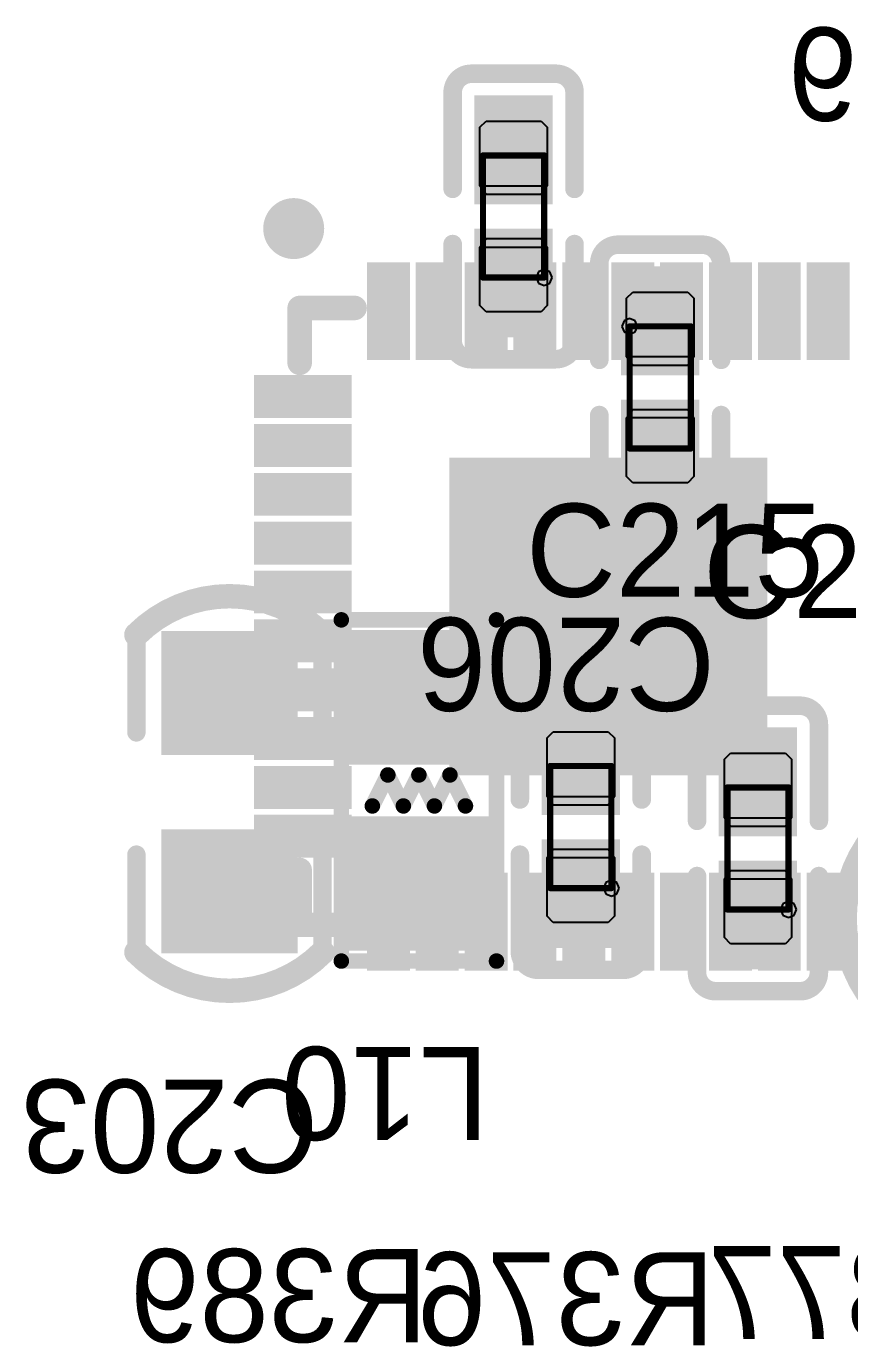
# Model space of a CAD drawing. Header units: millimetres. Extents: x 892 to 1144, y 1011 to 1123.
# Drawn here: x 1009.91 to 1016.65, y 1033.27 to 1044.03 of the extents above; entities that cross this region are included whole.
import ezdxf

# ---------------------------------------------------------------- set-up
doc = ezdxf.new("R2010")
doc.units = ezdxf.units.MM
for name, color, linetype in [('BottomLayer', 5, 'Continuous'), ('BottomOverlay', 54, 'Continuous'), ('BottomPaste', 16, 'Continuous'), ('BottomSolder', 6, 'Continuous'), ('Mechanical15', 56, 'Continuous'), ('TopLayer', 1, 'Continuous'), ('TopOverlay', 2, 'Continuous'), ('TopPaste', 8, 'Continuous'), ('TopSolder', 216, 'Continuous')]:
    doc.layers.add(name, color=color, linetype=linetype)

msp = doc.modelspace()

# ---------------------------------------------------------------- linework, layer by layer
at = {"layer": 'BottomLayer'}
for points in [[(1012.99999838, 1042.05000124), (1012.75000142, 1042.05000124), (1012.99999838, 1041.35000264), (1012.75000142, 1041.35000264)], [(1013.39999758, 1042.05000124), (1013.15000062, 1042.05000124), (1013.39999758, 1041.35000264), (1013.15000062, 1041.35000264)], [(1013.79999932, 1042.05000124), (1013.55000236, 1042.05000124), (1013.79999932, 1041.35000264), (1013.55000236, 1041.35000264)], [(1014.19999852, 1042.05000124), (1013.95000156, 1042.05000124), (1014.19999852, 1041.35000264), (1013.95000156, 1041.35000264)], [(1014.59999772, 1042.05000124), (1014.35000076, 1042.05000124), (1014.59999772, 1041.35000264), (1014.35000076, 1041.35000264)], [(1014.99999946, 1042.05000124), (1014.7500025, 1042.05000124), (1014.99999946, 1041.35000264), (1014.7500025, 1041.35000264)], [(1015.39999866, 1042.05000124), (1015.1500017, 1042.05000124), (1015.39999866, 1041.35000264), (1015.1500017, 1041.35000264)], [(1015.79999786, 1042.05000124), (1015.5500009, 1042.05000124), (1015.79999786, 1041.35000264), (1015.5500009, 1041.35000264)], [(1016.19999706, 1042.05000124), (1015.9500001, 1042.05000124), (1016.19999706, 1041.35000264), (1015.9500001, 1041.35000264)], [(1016.5999988, 1042.05000124), (1016.35000184, 1042.05000124), (1016.5999988, 1041.35000264), (1016.35000184, 1041.35000264)], [(1012.5250006, 1040.87500232), (1012.5250006, 1041.12499928), (1011.825002, 1040.87500232), (1011.825002, 1041.12499928)], [(1012.5250006, 1040.47500058), (1012.5250006, 1040.72499754), (1011.825002, 1040.47500058), (1011.825002, 1040.72499754)], [(1013.4249988, 1040.4500019), (1013.4249988, 1037.95000182), (1015.92499888, 1040.4500019), (1015.92499888, 1037.95000182)], [(1012.5250006, 1040.07500138), (1012.5250006, 1040.32499834), (1011.825002, 1040.07500138), (1011.825002, 1040.32499834)], [(1012.5250006, 1039.67500218), (1012.5250006, 1039.92499914), (1011.825002, 1039.67500218), (1011.825002, 1039.92499914)], [(1012.5250006, 1039.27500298), (1012.5250006, 1039.52499994), (1011.825002, 1039.27500298), (1011.825002, 1039.52499994)], [(1012.5250006, 1038.87500124), (1012.5250006, 1039.1249982), (1011.825002, 1038.87500124), (1011.825002, 1039.1249982)], [(1012.5250006, 1038.47500204), (1012.5250006, 1038.724999), (1011.825002, 1038.47500204), (1011.825002, 1038.724999)], [(1012.5250006, 1038.07500284), (1012.5250006, 1038.3249998), (1011.825002, 1038.07500284), (1011.825002, 1038.3249998)], [(1012.5250006, 1037.6750011), (1012.5250006, 1037.92499806), (1011.825002, 1037.6750011), (1011.825002, 1037.92499806)], [(1012.5250006, 1037.2750019), (1012.5250006, 1037.52499886), (1011.825002, 1037.2750019), (1011.825002, 1037.52499886)], [(1012.99999838, 1037.04999854), (1012.75000142, 1037.04999854), (1012.99999838, 1036.34999994), (1012.75000142, 1036.34999994)], [(1013.40000012, 1037.04999854), (1013.15000316, 1037.04999854), (1013.40000012, 1036.34999994), (1013.15000316, 1036.34999994)], [(1013.79999932, 1037.04999854), (1013.55000236, 1037.04999854), (1013.79999932, 1036.34999994), (1013.55000236, 1036.34999994)], [(1014.19999852, 1037.04999854), (1013.95000156, 1037.04999854), (1014.19999852, 1036.34999994), (1013.95000156, 1036.34999994)], [(1014.59999772, 1037.04999854), (1014.35000076, 1037.04999854), (1014.59999772, 1036.34999994), (1014.35000076, 1036.34999994)], [(1014.99999946, 1037.04999854), (1014.7500025, 1037.04999854), (1014.99999946, 1036.34999994), (1014.7500025, 1036.34999994)], [(1015.39999866, 1037.04999854), (1015.1500017, 1037.04999854), (1015.39999866, 1036.34999994), (1015.1500017, 1036.34999994)], [(1015.79999786, 1037.04999854), (1015.5500009, 1037.04999854), (1015.79999786, 1036.34999994), (1015.5500009, 1036.34999994)], [(1016.1999996, 1037.04999854), (1015.95000264, 1037.04999854), (1016.1999996, 1036.34999994), (1015.95000264, 1036.34999994)], [(1016.5999988, 1037.04999854), (1016.35000184, 1037.04999854), (1016.5999988, 1036.34999994), (1016.35000184, 1036.34999994)]]:
    msp.add_solid(points, dxfattribs=at)
at = {"layer": 'BottomOverlay', "const_width": 0.24892}
msp.add_lwpolyline([(1012.09905784, 1042.2509254, -196.8910201014641), (1012.10159784, 1042.2509254)], format="xyb", dxfattribs=at)
at = {"layer": 'BottomOverlay'}
for points, const_width in [([(1012.03682784, 1042.2509254, 1), (1012.16128784, 1042.2509254, 1)], 0.12446), ([(1012.03936784, 1042.2509254, 1), (1012.16382784, 1042.2509254, 1)], 0.12446), ([(1012.09903752, 1041.72580072, 1), (1012.19936752, 1041.72580072, 1)], 0.10033), ([(1012.09903752, 1041.72580072, 1), (1012.19936752, 1041.72580072, 1)], 0.10033), ([(1012.54861752, 1041.72580072, 1), (1012.64894752, 1041.72580072, 1)], 0.10033), ([(1012.09903752, 1041.27622072, 1), (1012.19936752, 1041.27622072, 1)], 0.10033), ([(1012.09903752, 1037.12378046, 1), (1012.19936752, 1037.12378046, 1)], 0.10033), ([(1012.09903752, 1036.67420046, 1), (1012.19936752, 1036.67420046, 1)], 0.10033), ([(1012.09903752, 1036.67420046, 1), (1012.19936752, 1036.67420046, 1)], 0.10033), ([(1012.54861752, 1036.67420046, 1), (1012.64894752, 1036.67420046, 1)], 0.10033)]:
    msp.add_lwpolyline(points, format="xyb", close=True, dxfattribs=dict(at, const_width=const_width))
at = {"layer": 'BottomOverlay', "const_width": 0.20066}
for points in [[(1012.14920252, 1041.72580072), (1012.59878252, 1041.72580072)], [(1012.14920252, 1041.27622072), (1012.14920252, 1041.72580072)], [(1012.14920252, 1036.67420046), (1012.14920252, 1037.12378046)], [(1012.14920252, 1036.67420046), (1012.59878252, 1036.67420046)]]:
    msp.add_lwpolyline(points, dxfattribs=at)
at = {"layer": 'BottomPaste'}
for points in [[(1012.99999838, 1042.05000124), (1012.75000142, 1042.05000124), (1012.99999838, 1041.35000264), (1012.75000142, 1041.35000264)], [(1013.39999758, 1042.05000124), (1013.15000062, 1042.05000124), (1013.39999758, 1041.35000264), (1013.15000062, 1041.35000264)], [(1013.79999932, 1042.05000124), (1013.55000236, 1042.05000124), (1013.79999932, 1041.35000264), (1013.55000236, 1041.35000264)], [(1014.19999852, 1042.05000124), (1013.95000156, 1042.05000124), (1014.19999852, 1041.35000264), (1013.95000156, 1041.35000264)], [(1014.59999772, 1042.05000124), (1014.35000076, 1042.05000124), (1014.59999772, 1041.35000264), (1014.35000076, 1041.35000264)], [(1014.99999946, 1042.05000124), (1014.7500025, 1042.05000124), (1014.99999946, 1041.35000264), (1014.7500025, 1041.35000264)], [(1015.39999866, 1042.05000124), (1015.1500017, 1042.05000124), (1015.39999866, 1041.35000264), (1015.1500017, 1041.35000264)], [(1015.79999786, 1042.05000124), (1015.5500009, 1042.05000124), (1015.79999786, 1041.35000264), (1015.5500009, 1041.35000264)], [(1016.19999706, 1042.05000124), (1015.9500001, 1042.05000124), (1016.19999706, 1041.35000264), (1015.9500001, 1041.35000264)], [(1016.5999988, 1042.05000124), (1016.35000184, 1042.05000124), (1016.5999988, 1041.35000264), (1016.35000184, 1041.35000264)], [(1012.5250006, 1040.87500232), (1012.5250006, 1041.12499928), (1011.825002, 1040.87500232), (1011.825002, 1041.12499928)], [(1012.5250006, 1040.47500058), (1012.5250006, 1040.72499754), (1011.825002, 1040.47500058), (1011.825002, 1040.72499754)], [(1013.4249988, 1040.4500019), (1013.4249988, 1037.95000182), (1015.92499888, 1040.4500019), (1015.92499888, 1037.95000182)], [(1012.5250006, 1040.07500138), (1012.5250006, 1040.32499834), (1011.825002, 1040.07500138), (1011.825002, 1040.32499834)], [(1012.5250006, 1039.67500218), (1012.5250006, 1039.92499914), (1011.825002, 1039.67500218), (1011.825002, 1039.92499914)], [(1012.5250006, 1039.27500298), (1012.5250006, 1039.52499994), (1011.825002, 1039.27500298), (1011.825002, 1039.52499994)], [(1012.5250006, 1038.87500124), (1012.5250006, 1039.1249982), (1011.825002, 1038.87500124), (1011.825002, 1039.1249982)], [(1012.5250006, 1038.47500204), (1012.5250006, 1038.724999), (1011.825002, 1038.47500204), (1011.825002, 1038.724999)], [(1012.5250006, 1038.07500284), (1012.5250006, 1038.3249998), (1011.825002, 1038.07500284), (1011.825002, 1038.3249998)], [(1012.5250006, 1037.6750011), (1012.5250006, 1037.92499806), (1011.825002, 1037.6750011), (1011.825002, 1037.92499806)], [(1012.5250006, 1037.2750019), (1012.5250006, 1037.52499886), (1011.825002, 1037.2750019), (1011.825002, 1037.52499886)], [(1012.99999838, 1037.04999854), (1012.75000142, 1037.04999854), (1012.99999838, 1036.34999994), (1012.75000142, 1036.34999994)], [(1013.40000012, 1037.04999854), (1013.15000316, 1037.04999854), (1013.40000012, 1036.34999994), (1013.15000316, 1036.34999994)], [(1013.79999932, 1037.04999854), (1013.55000236, 1037.04999854), (1013.79999932, 1036.34999994), (1013.55000236, 1036.34999994)], [(1014.19999852, 1037.04999854), (1013.95000156, 1037.04999854), (1014.19999852, 1036.34999994), (1013.95000156, 1036.34999994)], [(1014.59999772, 1037.04999854), (1014.35000076, 1037.04999854), (1014.59999772, 1036.34999994), (1014.35000076, 1036.34999994)], [(1014.99999946, 1037.04999854), (1014.7500025, 1037.04999854), (1014.99999946, 1036.34999994), (1014.7500025, 1036.34999994)], [(1015.39999866, 1037.04999854), (1015.1500017, 1037.04999854), (1015.39999866, 1036.34999994), (1015.1500017, 1036.34999994)], [(1015.79999786, 1037.04999854), (1015.5500009, 1037.04999854), (1015.79999786, 1036.34999994), (1015.5500009, 1036.34999994)], [(1016.1999996, 1037.04999854), (1015.95000264, 1037.04999854), (1016.1999996, 1036.34999994), (1015.95000264, 1036.34999994)], [(1016.5999988, 1037.04999854), (1016.35000184, 1037.04999854), (1016.5999988, 1036.34999994), (1016.35000184, 1036.34999994)]]:
    msp.add_solid(points, dxfattribs=at)
at = {"layer": 'BottomSolder'}
for points in [[(1013.05079838, 1042.10080124), (1012.69920142, 1042.10080124), (1013.05079838, 1041.29920264), (1012.69920142, 1041.29920264)], [(1013.45079758, 1042.10080124), (1013.09920062, 1042.10080124), (1013.45079758, 1041.29920264), (1013.09920062, 1041.29920264)], [(1013.85079932, 1042.10080124), (1013.49920236, 1042.10080124), (1013.85079932, 1041.29920264), (1013.49920236, 1041.29920264)], [(1014.25079852, 1042.10080124), (1013.89920156, 1042.10080124), (1014.25079852, 1041.29920264), (1013.89920156, 1041.29920264)], [(1014.65079772, 1042.10080124), (1014.29920076, 1042.10080124), (1014.65079772, 1041.29920264), (1014.29920076, 1041.29920264)], [(1015.05079946, 1042.10080124), (1014.6992025, 1042.10080124), (1015.05079946, 1041.29920264), (1014.6992025, 1041.29920264)], [(1015.45079866, 1042.10080124), (1015.0992017, 1042.10080124), (1015.45079866, 1041.29920264), (1015.0992017, 1041.29920264)], [(1015.85079786, 1042.10080124), (1015.4992009, 1042.10080124), (1015.85079786, 1041.29920264), (1015.4992009, 1041.29920264)], [(1016.25079706, 1042.10080124), (1015.8992001, 1042.10080124), (1016.25079706, 1041.29920264), (1015.8992001, 1041.29920264)], [(1016.6507988, 1042.10080124), (1016.29920184, 1042.10080124), (1016.6507988, 1041.29920264), (1016.29920184, 1041.29920264)], [(1012.5758006, 1040.82420232), (1012.5758006, 1041.17579928), (1011.774202, 1040.82420232), (1011.774202, 1041.17579928)], [(1012.5758006, 1040.42420058), (1012.5758006, 1040.77579754), (1011.774202, 1040.42420058), (1011.774202, 1040.77579754)], [(1013.3741988, 1040.5008019), (1013.3741988, 1037.89920182), (1015.97579888, 1040.5008019), (1015.97579888, 1037.89920182)], [(1012.5758006, 1040.02420138), (1012.5758006, 1040.37579834), (1011.774202, 1040.02420138), (1011.774202, 1040.37579834)], [(1012.5758006, 1039.62420218), (1012.5758006, 1039.97579914), (1011.774202, 1039.62420218), (1011.774202, 1039.97579914)], [(1012.5758006, 1039.22420298), (1012.5758006, 1039.57579994), (1011.774202, 1039.22420298), (1011.774202, 1039.57579994)], [(1012.5758006, 1038.82420124), (1012.5758006, 1039.1757982), (1011.774202, 1038.82420124), (1011.774202, 1039.1757982)], [(1012.5758006, 1038.42420204), (1012.5758006, 1038.775799), (1011.774202, 1038.42420204), (1011.774202, 1038.775799)], [(1012.5758006, 1038.02420284), (1012.5758006, 1038.3757998), (1011.774202, 1038.02420284), (1011.774202, 1038.3757998)], [(1012.5758006, 1037.6242011), (1012.5758006, 1037.97579806), (1011.774202, 1037.6242011), (1011.774202, 1037.97579806)], [(1012.5758006, 1037.2242019), (1012.5758006, 1037.57579886), (1011.774202, 1037.2242019), (1011.774202, 1037.57579886)], [(1013.05079838, 1037.10079854), (1012.69920142, 1037.10079854), (1013.05079838, 1036.29919994), (1012.69920142, 1036.29919994)], [(1013.45080012, 1037.10079854), (1013.09920316, 1037.10079854), (1013.45080012, 1036.29919994), (1013.09920316, 1036.29919994)], [(1013.85079932, 1037.10079854), (1013.49920236, 1037.10079854), (1013.85079932, 1036.29919994), (1013.49920236, 1036.29919994)], [(1014.25079852, 1037.10079854), (1013.89920156, 1037.10079854), (1014.25079852, 1036.29919994), (1013.89920156, 1036.29919994)], [(1014.65079772, 1037.10079854), (1014.29920076, 1037.10079854), (1014.65079772, 1036.29919994), (1014.29920076, 1036.29919994)], [(1015.05079946, 1037.10079854), (1014.6992025, 1037.10079854), (1015.05079946, 1036.29919994), (1014.6992025, 1036.29919994)], [(1015.45079866, 1037.10079854), (1015.0992017, 1037.10079854), (1015.45079866, 1036.29919994), (1015.0992017, 1036.29919994)], [(1015.85079786, 1037.10079854), (1015.4992009, 1037.10079854), (1015.85079786, 1036.29919994), (1015.4992009, 1036.29919994)], [(1016.2507996, 1037.10079854), (1015.89920264, 1037.10079854), (1016.2507996, 1036.29919994), (1015.89920264, 1036.29919994)], [(1016.6507988, 1037.10079854), (1016.29920184, 1037.10079854), (1016.6507988, 1036.29919994), (1016.29920184, 1036.29919994)]]:
    msp.add_solid(points, dxfattribs=at)
at = {"layer": 'Mechanical15'}
for p, q in [((1014.15001132, 1042.97499812), (1013.64998692, 1042.97499812)), ((1013.64998692, 1042.97499812), (1013.64998692, 1042.72501132)), ((1014.15001132, 1042.72501132), (1014.15001132, 1042.97499812)), ((1013.64998692, 1042.72501132), (1014.15001132, 1042.72501132)), ((1013.64998692, 1041.97500012), (1013.64998692, 1042.22498692)), ((1013.64998692, 1042.22498692), (1014.15001132, 1042.22498692)), ((1014.15001132, 1042.22498692), (1014.15001132, 1041.97500012)), ((1014.1040932, 1042.02091824), (1014.08507368, 1041.97500012)), ((1014.15001132, 1042.03993776), (1014.1040932, 1042.02091824)), ((1014.15001132, 1042.03993776), (1014.15001132, 1042.03993776)), ((1014.19592944, 1042.02091824), (1014.15001132, 1042.03993776)), ((1014.21494896, 1041.97500012), (1014.19592944, 1042.02091824)), ((1014.15001132, 1041.97500012), (1013.64998692, 1041.97500012)), ((1014.08507368, 1041.97500012), (1014.1040932, 1041.929082)), ((1014.1040932, 1041.929082), (1014.15001132, 1041.91006248)), ((1014.15001132, 1041.91006248), (1014.19592944, 1041.929082)), ((1014.15001132, 1041.91006248), (1014.15001132, 1041.91006248)), ((1014.19592944, 1041.929082), (1014.21494896, 1041.97500012)), ((1014.8040664, 1041.6209165), (1014.78504688, 1041.57499838)), ((1014.78504688, 1041.57499838), (1014.8040664, 1041.52908026)), ((1014.84998452, 1041.63993602), (1014.8040664, 1041.6209165)), ((1014.89590264, 1041.6209165), (1014.84998452, 1041.63993602)), ((1014.84998452, 1041.63993602), (1014.84998452, 1041.63993602)), ((1014.84998452, 1041.32501158), (1014.84998452, 1041.57499838)), ((1014.84998452, 1041.57499838), (1015.35000892, 1041.57499838)), ((1014.91492216, 1041.57499838), (1014.89590264, 1041.6209165)), ((1014.89590264, 1041.52908026), (1014.91492216, 1041.57499838)), ((1015.35000892, 1041.57499838), (1015.35000892, 1041.32501158)), ((1014.8040664, 1041.52908026), (1014.84998452, 1041.51006074)), ((1014.84998452, 1041.51006074), (1014.89590264, 1041.52908026)), ((1014.84998452, 1041.51006074), (1014.84998452, 1041.51006074)), ((1015.35000892, 1041.32501158), (1014.84998452, 1041.32501158)), ((1014.84998452, 1040.82498718), (1014.84998452, 1040.57500038)), ((1015.35000892, 1040.82498718), (1014.84998452, 1040.82498718)), ((1015.35000892, 1040.57500038), (1015.35000892, 1040.82498718)), ((1014.84998452, 1040.57500038), (1015.35000892, 1040.57500038)), ((1014.70001022, 1037.97499796), (1014.19998582, 1037.97499796)), ((1014.19998582, 1037.97499796), (1014.19998582, 1037.72501116)), ((1014.70001022, 1037.72501116), (1014.70001022, 1037.97499796)), ((1016.15000986, 1037.79999958), (1015.64998546, 1037.79999958)), ((1015.64998546, 1037.79999958), (1015.64998546, 1037.55001278)), ((1016.15000986, 1037.55001278), (1016.15000986, 1037.79999958)), ((1014.19998582, 1037.72501116), (1014.70001022, 1037.72501116)), ((1015.64998546, 1037.55001278), (1016.15000986, 1037.55001278)), ((1014.19998582, 1036.97499996), (1014.19998582, 1037.22498676)), ((1014.19998582, 1037.22498676), (1014.70001022, 1037.22498676)), ((1014.70001022, 1037.22498676), (1014.70001022, 1036.97499996)), ((1014.70001022, 1037.0399376), (1014.6540921, 1037.02091808)), ((1014.70001022, 1037.0399376), (1014.70001022, 1037.0399376)), ((1014.74592834, 1037.02091808), (1014.70001022, 1037.0399376)), ((1015.64998546, 1036.80000158), (1015.64998546, 1037.04998838)), ((1015.64998546, 1037.04998838), (1016.15000986, 1037.04998838)), ((1016.15000986, 1037.04998838), (1016.15000986, 1036.80000158)), ((1014.70001022, 1036.97499996), (1014.19998582, 1036.97499996)), ((1014.6540921, 1037.02091808), (1014.63507258, 1036.97499996)), ((1014.63507258, 1036.97499996), (1014.6540921, 1036.92908184)), ((1014.6540921, 1036.92908184), (1014.70001022, 1036.91006232)), ((1014.70001022, 1036.91006232), (1014.74592834, 1036.92908184)), ((1014.76494786, 1036.97499996), (1014.74592834, 1037.02091808)), ((1014.74592834, 1036.92908184), (1014.76494786, 1036.97499996)), ((1014.70001022, 1036.91006232), (1014.70001022, 1036.91006232)), ((1016.10409174, 1036.8459197), (1016.08507222, 1036.80000158)), ((1016.15000986, 1036.86493922), (1016.10409174, 1036.8459197)), ((1016.15000986, 1036.86493922), (1016.15000986, 1036.86493922)), ((1016.19592798, 1036.8459197), (1016.15000986, 1036.86493922)), ((1016.2149475, 1036.80000158), (1016.19592798, 1036.8459197)), ((1016.15000986, 1036.80000158), (1015.64998546, 1036.80000158)), ((1016.08507222, 1036.80000158), (1016.10409174, 1036.75408346)), ((1016.10409174, 1036.75408346), (1016.15000986, 1036.73506394)), ((1016.15000986, 1036.73506394), (1016.19592798, 1036.75408346)), ((1016.15000986, 1036.73506394), (1016.15000986, 1036.73506394)), ((1016.19592798, 1036.75408346), (1016.2149475, 1036.80000158))]:
    msp.add_line(p, q, dxfattribs=at)
at = {"layer": 'Mechanical15', "const_width": 0.0508}
for points in [[(1013.64998692, 1042.97499812), (1014.15001132, 1042.97499812)], [(1013.64998692, 1041.97500012), (1013.64998692, 1042.97499812)], [(1014.15001132, 1041.97500012), (1014.15001132, 1042.97499812)], [(1013.64998692, 1041.97500012), (1014.15001132, 1041.97500012)], [(1014.84998452, 1040.57500038), (1014.84998452, 1041.57499838)], [(1014.84998452, 1041.57499838), (1015.35000892, 1041.57499838)], [(1015.35000892, 1040.57500038), (1015.35000892, 1041.57499838)], [(1014.84998452, 1040.57500038), (1015.35000892, 1040.57500038)], [(1014.19998582, 1037.97499796), (1014.70001022, 1037.97499796)], [(1014.19998582, 1036.97499996), (1014.19998582, 1037.97499796)], [(1014.70001022, 1036.97499996), (1014.70001022, 1037.97499796)], [(1015.64998546, 1037.79999958), (1016.15000986, 1037.79999958)], [(1015.64998546, 1036.80000158), (1015.64998546, 1037.79999958)], [(1016.15000986, 1036.80000158), (1016.15000986, 1037.79999958)], [(1014.19998582, 1036.97499996), (1014.70001022, 1036.97499996)], [(1015.64998546, 1036.80000158), (1016.15000986, 1036.80000158)]]:
    msp.add_lwpolyline(points, dxfattribs=at)
at = {"layer": 'Mechanical15', "const_width": 0.0254}
for points in [[(1013.63728692, 1042.97499812, 1), (1013.66268692, 1042.97499812, 1)], [(1013.63728692, 1042.97499812, 1), (1013.66268692, 1042.97499812, 1)], [(1014.13731132, 1042.97499812, 1), (1014.16271132, 1042.97499812, 1)], [(1014.13731132, 1042.97499812, 1), (1014.16271132, 1042.97499812, 1)], [(1013.63728692, 1041.97500012, 1), (1013.66268692, 1041.97500012, 1)], [(1013.63728692, 1041.97500012, 1), (1013.66268692, 1041.97500012, 1)], [(1014.13731132, 1041.97500012, 1), (1014.16271132, 1041.97500012, 1)], [(1014.13731132, 1041.97500012, 1), (1014.16271132, 1041.97500012, 1)], [(1014.83728452, 1041.57499838, 1), (1014.86268452, 1041.57499838, 1)], [(1014.83728452, 1041.57499838, 1), (1014.86268452, 1041.57499838, 1)], [(1015.33730892, 1041.57499838, 1), (1015.36270892, 1041.57499838, 1)], [(1015.33730892, 1041.57499838, 1), (1015.36270892, 1041.57499838, 1)], [(1014.83728452, 1040.57500038, 1), (1014.86268452, 1040.57500038, 1)], [(1014.83728452, 1040.57500038, 1), (1014.86268452, 1040.57500038, 1)], [(1015.33730892, 1040.57500038, 1), (1015.36270892, 1040.57500038, 1)], [(1015.33730892, 1040.57500038, 1), (1015.36270892, 1040.57500038, 1)], [(1014.18728582, 1037.97499796, 1), (1014.21268582, 1037.97499796, 1)], [(1014.18728582, 1037.97499796, 1), (1014.21268582, 1037.97499796, 1)], [(1014.68731022, 1037.97499796, 1), (1014.71271022, 1037.97499796, 1)], [(1014.68731022, 1037.97499796, 1), (1014.71271022, 1037.97499796, 1)], [(1015.63728546, 1037.79999958, 1), (1015.66268546, 1037.79999958, 1)], [(1015.63728546, 1037.79999958, 1), (1015.66268546, 1037.79999958, 1)], [(1016.13730986, 1037.79999958, 1), (1016.16270986, 1037.79999958, 1)], [(1016.13730986, 1037.79999958, 1), (1016.16270986, 1037.79999958, 1)], [(1014.18728582, 1036.97499996, 1), (1014.21268582, 1036.97499996, 1)], [(1014.18728582, 1036.97499996, 1), (1014.21268582, 1036.97499996, 1)], [(1014.68731022, 1036.97499996, 1), (1014.71271022, 1036.97499996, 1)], [(1014.68731022, 1036.97499996, 1), (1014.71271022, 1036.97499996, 1)], [(1015.63728546, 1036.80000158, 1), (1015.66268546, 1036.80000158, 1)], [(1015.63728546, 1036.80000158, 1), (1015.66268546, 1036.80000158, 1)], [(1016.13730986, 1036.80000158, 1), (1016.16270986, 1036.80000158, 1)], [(1016.13730986, 1036.80000158, 1), (1016.16270986, 1036.80000158, 1)]]:
    msp.add_lwpolyline(points, format="xyb", close=True, dxfattribs=at)
at = {"layer": 'TopLayer'}
for points in [[(1014.17000112, 1042.62503692), (1014.17000112, 1043.41512932), (1013.62999712, 1042.62503692), (1013.62999712, 1043.41512932)], [(1014.17000112, 1041.53486892), (1014.17000112, 1042.32496132), (1013.62999712, 1041.53486892), (1013.62999712, 1042.32496132)], [(1014.82999472, 1042.01512958), (1014.82999472, 1041.22503718), (1015.36999872, 1042.01512958), (1015.36999872, 1041.22503718)], [(1014.82999472, 1040.92496158), (1014.82999472, 1040.13486918), (1015.36999872, 1040.92496158), (1015.36999872, 1040.13486918)], [(1011.11779742, 1038.16759854), (1012.03219742, 1038.16759854), (1011.11779742, 1038.98039854), (1012.03219742, 1038.98039854)], [(1013.6329994, 1038.98649708), (1012.6169994, 1038.98649708), (1013.6329994, 1038.08749964), (1012.6169994, 1038.08749964)], [(1014.72000002, 1037.62503676), (1014.72000002, 1038.41512916), (1014.17999602, 1037.62503676), (1014.17999602, 1038.41512916)], [(1016.16999966, 1037.45003838), (1016.16999966, 1038.24013078), (1015.62999566, 1037.45003838), (1015.62999566, 1038.24013078)], [(1013.6329994, 1037.46249708), (1012.6169994, 1037.46249708), (1013.6329994, 1036.56349964), (1012.6169994, 1036.56349964)], [(1011.11779742, 1036.54359874), (1012.03219742, 1036.54359874), (1011.11779742, 1037.35639874), (1012.03219742, 1037.35639874)], [(1014.72000002, 1036.53486876), (1014.72000002, 1037.32496116), (1014.17999602, 1036.53486876), (1014.17999602, 1037.32496116)], [(1016.16999966, 1036.35987038), (1016.16999966, 1037.14996278), (1015.62999566, 1036.35987038), (1015.62999566, 1037.14996278)]]:
    msp.add_solid(points, dxfattribs=at)
at = {"layer": 'TopOverlay'}
for points, const_width in [([(1013.40139712, 1043.49130392, -0.414213562372877), (1013.55379712, 1043.64370392)], 0.1524), ([(1014.24620112, 1043.64370392, -0.414213562372877), (1014.39860112, 1043.49130392)], 0.1524), ([(1014.60139472, 1042.09130418, -0.414213562372877), (1014.75379472, 1042.24370418)], 0.1524), ([(1015.44619872, 1042.24370418, -0.414213562372877), (1015.59859872, 1042.09130418)], 0.1524), ([(1013.55379712, 1041.30629432, -0.414213562372877), (1013.40139712, 1041.45869432)], 0.1524), ([(1014.39860112, 1041.45869432, -0.414213562372877), (1014.24620112, 1041.30629432)], 0.1524), ([(1014.75379472, 1039.90629458, -0.414213562372877), (1014.60139472, 1040.05869458)], 0.1524), ([(1015.59859872, 1040.05869458, -0.414213562372877), (1015.44619872, 1039.90629458)], 0.1524), ([(1010.81299742, 1039.04999962, -0.414213562372877), (1012.33699742, 1039.04999962)], 0.1999996), ([(1013.95139602, 1038.49130376, -0.414213562372877), (1014.10379602, 1038.64370376)], 0.1524), ([(1014.79620002, 1038.64370376, -0.414213562372877), (1014.94860002, 1038.49130376)], 0.1524), ([(1015.40139566, 1038.31630538, -0.414213562372877), (1015.55379566, 1038.46870538)], 0.1524), ([(1016.24619966, 1038.46870538, -0.414213562372877), (1016.39859966, 1038.31630538)], 0.1524), ([(1016.92499688, 1035.96300046, -0.414213562372877), (1016.92499688, 1037.48700046)], 0.1999996), ([(1012.33699742, 1036.44999974, -0.414213562372877), (1010.81299742, 1036.44999974)], 0.1999996), ([(1014.10379602, 1036.30629416, -0.414213562372877), (1013.95139602, 1036.45869416)], 0.1524), ([(1014.94860002, 1036.45869416, -0.414213562372877), (1014.79620002, 1036.30629416)], 0.1524), ([(1015.55379566, 1036.13129578, -0.414213562372877), (1015.40139566, 1036.28369578)], 0.1524), ([(1016.39859966, 1036.28369578, -0.414213562372877), (1016.24619966, 1036.13129578)], 0.1524)]:
    msp.add_lwpolyline(points, format="xyb", dxfattribs=dict(at, const_width=const_width))
for points, const_width in [([(1013.55379712, 1043.64370392), (1014.24620112, 1043.64370392)], 0.1524), ([(1013.40139712, 1042.70121152), (1013.40139712, 1043.49130392)], 0.1524), ([(1014.39860112, 1042.70121152), (1014.39860112, 1043.49130392)], 0.1524), ([(1013.40139712, 1041.45869432), (1013.40139712, 1042.24878672)], 0.1524), ([(1014.39860112, 1041.45869432), (1014.39860112, 1042.24878672)], 0.1524), ([(1014.75379472, 1042.24370418), (1015.44619872, 1042.24370418)], 0.1524), ([(1014.60139472, 1041.30121178), (1014.60139472, 1042.09130418)], 0.1524), ([(1015.59859872, 1041.30121178), (1015.59859872, 1042.09130418)], 0.1524), ([(1013.55379712, 1041.30629432), (1014.24620112, 1041.30629432)], 0.1524), ([(1014.60139472, 1040.05869458), (1014.60139472, 1040.84878698)], 0.1524), ([(1015.59859872, 1040.05869458), (1015.59859872, 1040.84878698)], 0.1524), ([(1014.75379472, 1039.90629458), (1015.44619872, 1039.90629458)], 0.1524), ([(1012.4899994, 1036.37799836), (1012.4899994, 1039.17199836)], 0.127), ([(1012.4899994, 1039.17199836), (1013.7599994, 1039.17199836)], 0.127), ([(1013.7599994, 1036.37799836), (1013.7599994, 1039.17199836)], 0.127), ([(1010.81299742, 1038.24999868), (1010.81299742, 1039.04999962)], 0.1499997), ([(1012.33699742, 1038.24999868), (1012.33699742, 1039.04999962)], 0.1499997), ([(1014.10379602, 1038.64370376), (1014.79620002, 1038.64370376)], 0.1524), ([(1013.95139602, 1037.70121136), (1013.95139602, 1038.49130376)], 0.1524), ([(1014.94860002, 1037.70121136), (1014.94860002, 1038.49130376)], 0.1524), ([(1015.55379566, 1038.46870538), (1016.24619966, 1038.46870538)], 0.1524), ([(1015.40139566, 1037.52621298), (1015.40139566, 1038.31630538)], 0.1524), ([(1016.39859966, 1037.52621298), (1016.39859966, 1038.31630538)], 0.1524), ([(1012.7439994, 1037.64799836), (1012.8709994, 1037.90199836)], 0.127), ([(1012.8709994, 1037.90199836), (1012.9979994, 1037.64799836)], 0.127), ([(1012.9979994, 1037.64799836), (1013.1249994, 1037.90199836)], 0.127), ([(1013.1249994, 1037.90199836), (1013.2519994, 1037.64799836)], 0.127), ([(1013.2519994, 1037.64799836), (1013.3789994, 1037.90199836)], 0.127), ([(1013.3789994, 1037.90199836), (1013.5059994, 1037.64799836)], 0.127), ([(1010.81299742, 1036.44999974), (1010.81299742, 1037.25000068)], 0.1499997), ([(1012.33699742, 1036.44999974), (1012.33699742, 1037.25000068)], 0.1499997), ([(1013.95139602, 1036.45869416), (1013.95139602, 1037.24878656)], 0.1524), ([(1014.94860002, 1036.45869416), (1014.94860002, 1037.24878656)], 0.1524), ([(1015.40139566, 1036.28369578), (1015.40139566, 1037.07378818)], 0.1524), ([(1016.39859966, 1036.28369578), (1016.39859966, 1037.07378818)], 0.1524), ([(1012.4899994, 1036.37799836), (1013.7599994, 1036.37799836)], 0.127), ([(1014.10379602, 1036.30629416), (1014.79620002, 1036.30629416)], 0.1524), ([(1015.55379566, 1036.13129578), (1016.24619966, 1036.13129578)], 0.1524)]:
    msp.add_lwpolyline(points, dxfattribs=dict(at, const_width=const_width))
for points, const_width in [([(1013.51569712, 1043.64370392, 1), (1013.59189712, 1043.64370392, 1)], 0.07619999999999999), ([(1013.51569712, 1043.64370392, 1), (1013.59189712, 1043.64370392, 1)], 0.07619999999999999), ([(1014.20810112, 1043.64370392, 1), (1014.28430112, 1043.64370392, 1)], 0.07619999999999999), ([(1014.20810112, 1043.64370392, 1), (1014.28430112, 1043.64370392, 1)], 0.07619999999999999), ([(1013.36329712, 1043.49130392, 1), (1013.43949712, 1043.49130392, 1)], 0.07619999999999999), ([(1013.36329712, 1043.49130392, 1), (1013.43949712, 1043.49130392, 1)], 0.07619999999999999), ([(1014.36050112, 1043.49130392, 1), (1014.43670112, 1043.49130392, 1)], 0.07619999999999999), ([(1014.36050112, 1043.49130392, 1), (1014.43670112, 1043.49130392, 1)], 0.07619999999999999), ([(1013.36329712, 1042.70121152, 1), (1013.43949712, 1042.70121152, 1)], 0.07619999999999999), ([(1014.36050112, 1042.70121152, 1), (1014.43670112, 1042.70121152, 1)], 0.07619999999999999), ([(1013.36329712, 1042.24878672, 1), (1013.43949712, 1042.24878672, 1)], 0.07619999999999999), ([(1014.36050112, 1042.24878672, 1), (1014.43670112, 1042.24878672, 1)], 0.07619999999999999), ([(1014.71569472, 1042.24370418, 1), (1014.79189472, 1042.24370418, 1)], 0.07619999999999999), ([(1014.71569472, 1042.24370418, 1), (1014.79189472, 1042.24370418, 1)], 0.07619999999999999), ([(1015.40809872, 1042.24370418, 1), (1015.48429872, 1042.24370418, 1)], 0.07619999999999999), ([(1015.40809872, 1042.24370418, 1), (1015.48429872, 1042.24370418, 1)], 0.07619999999999999), ([(1014.56329472, 1042.09130418, 1), (1014.63949472, 1042.09130418, 1)], 0.07619999999999999), ([(1014.56329472, 1042.09130418, 1), (1014.63949472, 1042.09130418, 1)], 0.07619999999999999), ([(1015.56049872, 1042.09130418, 1), (1015.63669872, 1042.09130418, 1)], 0.07619999999999999), ([(1015.56049872, 1042.09130418, 1), (1015.63669872, 1042.09130418, 1)], 0.07619999999999999), ([(1013.36329712, 1041.45869432, 1), (1013.43949712, 1041.45869432, 1)], 0.07619999999999999), ([(1013.36329712, 1041.45869432, 1), (1013.43949712, 1041.45869432, 1)], 0.07619999999999999), ([(1014.36050112, 1041.45869432, 1), (1014.43670112, 1041.45869432, 1)], 0.07619999999999999), ([(1014.36050112, 1041.45869432, 1), (1014.43670112, 1041.45869432, 1)], 0.07619999999999999), ([(1013.51569712, 1041.30629432, 1), (1013.59189712, 1041.30629432, 1)], 0.07619999999999999), ([(1013.51569712, 1041.30629432, 1), (1013.59189712, 1041.30629432, 1)], 0.07619999999999999), ([(1014.20810112, 1041.30629432, 1), (1014.28430112, 1041.30629432, 1)], 0.07619999999999999), ([(1014.20810112, 1041.30629432, 1), (1014.28430112, 1041.30629432, 1)], 0.07619999999999999), ([(1014.56329472, 1041.30121178, 1), (1014.63949472, 1041.30121178, 1)], 0.07619999999999999), ([(1015.56049872, 1041.30121178, 1), (1015.63669872, 1041.30121178, 1)], 0.07619999999999999), ([(1014.56329472, 1040.84878698, 1), (1014.63949472, 1040.84878698, 1)], 0.07619999999999999), ([(1015.56049872, 1040.84878698, 1), (1015.63669872, 1040.84878698, 1)], 0.07619999999999999), ([(1014.56329472, 1040.05869458, 1), (1014.63949472, 1040.05869458, 1)], 0.07619999999999999), ([(1014.56329472, 1040.05869458, 1), (1014.63949472, 1040.05869458, 1)], 0.07619999999999999), ([(1015.56049872, 1040.05869458, 1), (1015.63669872, 1040.05869458, 1)], 0.07619999999999999), ([(1015.56049872, 1040.05869458, 1), (1015.63669872, 1040.05869458, 1)], 0.07619999999999999), ([(1014.71569472, 1039.90629458, 1), (1014.79189472, 1039.90629458, 1)], 0.07619999999999999), ([(1014.71569472, 1039.90629458, 1), (1014.79189472, 1039.90629458, 1)], 0.07619999999999999), ([(1015.40809872, 1039.90629458, 1), (1015.48429872, 1039.90629458, 1)], 0.07619999999999999), ([(1015.40809872, 1039.90629458, 1), (1015.48429872, 1039.90629458, 1)], 0.07619999999999999), ([(1012.4582494, 1039.17199836, 1), (1012.5217494, 1039.17199836, 1)], 0.0635), ([(1012.4582494, 1039.17199836, 1), (1012.5217494, 1039.17199836, 1)], 0.0635), ([(1013.7282494, 1039.17199836, 1), (1013.7917494, 1039.17199836, 1)], 0.0635), ([(1013.7282494, 1039.17199836, 1), (1013.7917494, 1039.17199836, 1)], 0.0635), ([(1010.76299752, 1039.04999962, 1), (1010.86299732, 1039.04999962, 1)], 0.0999998), ([(1010.77549686, 1039.04999962, 1), (1010.85049798, 1039.04999962, 1)], 0.07499858), ([(1012.28699752, 1039.04999962, 1), (1012.38699732, 1039.04999962, 1)], 0.0999998), ([(1012.29949686, 1039.04999962, 1), (1012.37449798, 1039.04999962, 1)], 0.07499858), ([(1014.06569602, 1038.64370376, 1), (1014.14189602, 1038.64370376, 1)], 0.07619999999999999), ([(1014.06569602, 1038.64370376, 1), (1014.14189602, 1038.64370376, 1)], 0.07619999999999999), ([(1014.75810002, 1038.64370376, 1), (1014.83430002, 1038.64370376, 1)], 0.07619999999999999), ([(1014.75810002, 1038.64370376, 1), (1014.83430002, 1038.64370376, 1)], 0.07619999999999999), ([(1013.91329602, 1038.49130376, 1), (1013.98949602, 1038.49130376, 1)], 0.07619999999999999), ([(1013.91329602, 1038.49130376, 1), (1013.98949602, 1038.49130376, 1)], 0.07619999999999999), ([(1014.91050002, 1038.49130376, 1), (1014.98670002, 1038.49130376, 1)], 0.07619999999999999), ([(1014.91050002, 1038.49130376, 1), (1014.98670002, 1038.49130376, 1)], 0.07619999999999999), ([(1015.51569566, 1038.46870538, 1), (1015.59189566, 1038.46870538, 1)], 0.07619999999999999), ([(1015.51569566, 1038.46870538, 1), (1015.59189566, 1038.46870538, 1)], 0.07619999999999999), ([(1016.20809966, 1038.46870538, 1), (1016.28429966, 1038.46870538, 1)], 0.07619999999999999), ([(1016.20809966, 1038.46870538, 1), (1016.28429966, 1038.46870538, 1)], 0.07619999999999999), ([(1010.77549686, 1038.24999868, 1), (1010.85049798, 1038.24999868, 1)], 0.07499858), ([(1012.29949686, 1038.24999868, 1), (1012.37449798, 1038.24999868, 1)], 0.07499858), ([(1015.36329566, 1038.31630538, 1), (1015.43949566, 1038.31630538, 1)], 0.07619999999999999), ([(1015.36329566, 1038.31630538, 1), (1015.43949566, 1038.31630538, 1)], 0.07619999999999999), ([(1016.36049966, 1038.31630538, 1), (1016.43669966, 1038.31630538, 1)], 0.07619999999999999), ([(1016.36049966, 1038.31630538, 1), (1016.43669966, 1038.31630538, 1)], 0.07619999999999999), ([(1012.8392494, 1037.90199836, 1), (1012.9027494, 1037.90199836, 1)], 0.0635), ([(1012.8392494, 1037.90199836, 1), (1012.9027494, 1037.90199836, 1)], 0.0635), ([(1013.0932494, 1037.90199836, 1), (1013.1567494, 1037.90199836, 1)], 0.0635), ([(1013.0932494, 1037.90199836, 1), (1013.1567494, 1037.90199836, 1)], 0.0635), ([(1013.3472494, 1037.90199836, 1), (1013.4107494, 1037.90199836, 1)], 0.0635), ([(1013.3472494, 1037.90199836, 1), (1013.4107494, 1037.90199836, 1)], 0.0635), ([(1012.7122494, 1037.64799836, 1), (1012.7757494, 1037.64799836, 1)], 0.0635), ([(1012.9662494, 1037.64799836, 1), (1013.0297494, 1037.64799836, 1)], 0.0635), ([(1012.9662494, 1037.64799836, 1), (1013.0297494, 1037.64799836, 1)], 0.0635), ([(1013.2202494, 1037.64799836, 1), (1013.2837494, 1037.64799836, 1)], 0.0635), ([(1013.2202494, 1037.64799836, 1), (1013.2837494, 1037.64799836, 1)], 0.0635), ([(1013.4742494, 1037.64799836, 1), (1013.5377494, 1037.64799836, 1)], 0.0635), ([(1013.91329602, 1037.70121136, 1), (1013.98949602, 1037.70121136, 1)], 0.07619999999999999), ([(1014.91050002, 1037.70121136, 1), (1014.98670002, 1037.70121136, 1)], 0.07619999999999999), ([(1015.36329566, 1037.52621298, 1), (1015.43949566, 1037.52621298, 1)], 0.07619999999999999), ([(1016.36049966, 1037.52621298, 1), (1016.43669966, 1037.52621298, 1)], 0.07619999999999999), ([(1010.77549686, 1037.25000068, 1), (1010.85049798, 1037.25000068, 1)], 0.07499858), ([(1012.29949686, 1037.25000068, 1), (1012.37449798, 1037.25000068, 1)], 0.07499858), ([(1013.91329602, 1037.24878656, 1), (1013.98949602, 1037.24878656, 1)], 0.07619999999999999), ([(1014.91050002, 1037.24878656, 1), (1014.98670002, 1037.24878656, 1)], 0.07619999999999999), ([(1015.36329566, 1037.07378818, 1), (1015.43949566, 1037.07378818, 1)], 0.07619999999999999), ([(1016.36049966, 1037.07378818, 1), (1016.43669966, 1037.07378818, 1)], 0.07619999999999999), ([(1010.76299752, 1036.44999974, 1), (1010.86299732, 1036.44999974, 1)], 0.0999998), ([(1010.77549686, 1036.44999974, 1), (1010.85049798, 1036.44999974, 1)], 0.07499858), ([(1012.28699752, 1036.44999974, 1), (1012.38699732, 1036.44999974, 1)], 0.0999998), ([(1012.29949686, 1036.44999974, 1), (1012.37449798, 1036.44999974, 1)], 0.07499858), ([(1013.91329602, 1036.45869416, 1), (1013.98949602, 1036.45869416, 1)], 0.07619999999999999), ([(1013.91329602, 1036.45869416, 1), (1013.98949602, 1036.45869416, 1)], 0.07619999999999999), ([(1014.91050002, 1036.45869416, 1), (1014.98670002, 1036.45869416, 1)], 0.07619999999999999), ([(1014.91050002, 1036.45869416, 1), (1014.98670002, 1036.45869416, 1)], 0.07619999999999999), ([(1012.4582494, 1036.37799836, 1), (1012.5217494, 1036.37799836, 1)], 0.0635), ([(1012.4582494, 1036.37799836, 1), (1012.5217494, 1036.37799836, 1)], 0.0635), ([(1013.7282494, 1036.37799836, 1), (1013.7917494, 1036.37799836, 1)], 0.0635), ([(1013.7282494, 1036.37799836, 1), (1013.7917494, 1036.37799836, 1)], 0.0635), ([(1014.06569602, 1036.30629416, 1), (1014.14189602, 1036.30629416, 1)], 0.07619999999999999), ([(1014.06569602, 1036.30629416, 1), (1014.14189602, 1036.30629416, 1)], 0.07619999999999999), ([(1014.75810002, 1036.30629416, 1), (1014.83430002, 1036.30629416, 1)], 0.07619999999999999), ([(1014.75810002, 1036.30629416, 1), (1014.83430002, 1036.30629416, 1)], 0.07619999999999999), ([(1015.36329566, 1036.28369578, 1), (1015.43949566, 1036.28369578, 1)], 0.07619999999999999), ([(1015.36329566, 1036.28369578, 1), (1015.43949566, 1036.28369578, 1)], 0.07619999999999999), ([(1016.36049966, 1036.28369578, 1), (1016.43669966, 1036.28369578, 1)], 0.07619999999999999), ([(1016.36049966, 1036.28369578, 1), (1016.43669966, 1036.28369578, 1)], 0.07619999999999999), ([(1015.51569566, 1036.13129578, 1), (1015.59189566, 1036.13129578, 1)], 0.07619999999999999), ([(1015.51569566, 1036.13129578, 1), (1015.59189566, 1036.13129578, 1)], 0.07619999999999999), ([(1016.20809966, 1036.13129578, 1), (1016.28429966, 1036.13129578, 1)], 0.07619999999999999), ([(1016.20809966, 1036.13129578, 1), (1016.28429966, 1036.13129578, 1)], 0.07619999999999999)]:
    msp.add_lwpolyline(points, format="xyb", close=True, dxfattribs=dict(at, const_width=const_width))
at = {"layer": 'TopPaste'}
for p, q in [((1013.62499332, 1043.20496972), (1013.67498052, 1043.25498232)), ((1013.62499332, 1042.72498592), (1013.62499332, 1043.20496972)), ((1013.67498052, 1043.25498232), (1014.12499232, 1043.25498232)), ((1014.12499232, 1043.25498232), (1014.17497952, 1043.20496972)), ((1014.17497952, 1043.20496972), (1014.17497952, 1042.72498592)), ((1013.67498052, 1042.65498352), (1013.62499332, 1042.72498592)), ((1014.12499232, 1042.65498352), (1013.67498052, 1042.65498352)), ((1014.17497952, 1042.72498592), (1014.12499232, 1042.65498352)), ((1013.62499332, 1042.22498692), (1013.67498052, 1042.29496392)), ((1013.62499332, 1041.74497772), (1013.62499332, 1042.22498692)), ((1013.67498052, 1042.29496392), (1014.12499232, 1042.29496392)), ((1014.12499232, 1042.29496392), (1014.17497952, 1042.22498692)), ((1014.17497952, 1042.22498692), (1014.17497952, 1041.74497772)), ((1014.82501632, 1041.80502078), (1014.87500352, 1041.85503338)), ((1014.82501632, 1041.32501158), (1014.82501632, 1041.80502078)), ((1014.87500352, 1041.85503338), (1015.32501532, 1041.85503338)), ((1015.32501532, 1041.85503338), (1015.37500252, 1041.80502078)), ((1015.37500252, 1041.80502078), (1015.37500252, 1041.32501158)), ((1013.67498052, 1041.69496512), (1013.62499332, 1041.74497772)), ((1014.12499232, 1041.69496512), (1013.67498052, 1041.69496512)), ((1014.17497952, 1041.74497772), (1014.12499232, 1041.69496512)), ((1014.87500352, 1041.25503458), (1014.82501632, 1041.32501158)), ((1015.32501532, 1041.25503458), (1014.87500352, 1041.25503458)), ((1015.37500252, 1041.32501158), (1015.32501532, 1041.25503458)), ((1014.82501632, 1040.82501258), (1014.87500352, 1040.89501498)), ((1014.82501632, 1040.34502878), (1014.82501632, 1040.82501258)), ((1014.87500352, 1040.89501498), (1015.32501532, 1040.89501498)), ((1015.32501532, 1040.89501498), (1015.37500252, 1040.82501258)), ((1015.37500252, 1040.82501258), (1015.37500252, 1040.34502878)), ((1014.87500352, 1040.29501618), (1014.82501632, 1040.34502878)), ((1015.32501532, 1040.29501618), (1014.87500352, 1040.29501618)), ((1015.37500252, 1040.34502878), (1015.32501532, 1040.29501618)), ((1014.17499222, 1038.20496956), (1014.22497942, 1038.25498216)), ((1014.22497942, 1038.25498216), (1014.67499122, 1038.25498216)), ((1014.67499122, 1038.25498216), (1014.72497842, 1038.20496956)), ((1014.17499222, 1037.72498576), (1014.17499222, 1038.20496956)), ((1014.72497842, 1038.20496956), (1014.72497842, 1037.72498576)), ((1015.62499186, 1038.02997118), (1015.67497906, 1038.07998378)), ((1015.62499186, 1037.54998738), (1015.62499186, 1038.02997118)), ((1015.67497906, 1038.07998378), (1016.12499086, 1038.07998378)), ((1016.12499086, 1038.07998378), (1016.17497806, 1038.02997118)), ((1016.17497806, 1038.02997118), (1016.17497806, 1037.54998738)), ((1014.22497942, 1037.65498336), (1014.17499222, 1037.72498576)), ((1014.72497842, 1037.72498576), (1014.67499122, 1037.65498336)), ((1014.67499122, 1037.65498336), (1014.22497942, 1037.65498336)), ((1015.67497906, 1037.47998498), (1015.62499186, 1037.54998738)), ((1016.12499086, 1037.47998498), (1015.67497906, 1037.47998498)), ((1016.17497806, 1037.54998738), (1016.12499086, 1037.47998498)), ((1014.17499222, 1037.22498676), (1014.22497942, 1037.29496376)), ((1014.22497942, 1037.29496376), (1014.67499122, 1037.29496376)), ((1014.67499122, 1037.29496376), (1014.72497842, 1037.22498676)), ((1014.17499222, 1036.74497756), (1014.17499222, 1037.22498676)), ((1014.72497842, 1037.22498676), (1014.72497842, 1036.74497756)), ((1015.62499186, 1037.04998838), (1015.67497906, 1037.11996538)), ((1015.62499186, 1036.56997918), (1015.62499186, 1037.04998838)), ((1015.67497906, 1037.11996538), (1016.12499086, 1037.11996538)), ((1016.12499086, 1037.11996538), (1016.17497806, 1037.04998838)), ((1016.17497806, 1037.04998838), (1016.17497806, 1036.56997918)), ((1014.22497942, 1036.69496496), (1014.17499222, 1036.74497756)), ((1014.72497842, 1036.74497756), (1014.67499122, 1036.69496496)), ((1014.67499122, 1036.69496496), (1014.22497942, 1036.69496496)), ((1015.67497906, 1036.51996658), (1015.62499186, 1036.56997918)), ((1016.12499086, 1036.51996658), (1015.67497906, 1036.51996658)), ((1016.17497806, 1036.56997918), (1016.12499086, 1036.51996658))]:
    msp.add_line(p, q, dxfattribs=at)
for points in [[(1014.17000112, 1042.62503692), (1014.17000112, 1043.41512932), (1013.62999712, 1042.62503692), (1013.62999712, 1043.41512932)], [(1014.17000112, 1041.53486892), (1014.17000112, 1042.32496132), (1013.62999712, 1041.53486892), (1013.62999712, 1042.32496132)], [(1014.82999472, 1042.01512958), (1014.82999472, 1041.22503718), (1015.36999872, 1042.01512958), (1015.36999872, 1041.22503718)], [(1014.82999472, 1040.92496158), (1014.82999472, 1040.13486918), (1015.36999872, 1040.92496158), (1015.36999872, 1040.13486918)], [(1011.11779742, 1038.16759854), (1012.03219742, 1038.16759854), (1011.11779742, 1038.98039854), (1012.03219742, 1038.98039854)], [(1013.6329994, 1038.98649708), (1012.6169994, 1038.98649708), (1013.6329994, 1038.08749964), (1012.6169994, 1038.08749964)], [(1014.72000002, 1037.62503676), (1014.72000002, 1038.41512916), (1014.17999602, 1037.62503676), (1014.17999602, 1038.41512916)], [(1016.16999966, 1037.45003838), (1016.16999966, 1038.24013078), (1015.62999566, 1037.45003838), (1015.62999566, 1038.24013078)], [(1013.6329994, 1037.46249708), (1012.6169994, 1037.46249708), (1013.6329994, 1036.56349964), (1012.6169994, 1036.56349964)], [(1011.11779742, 1036.54359874), (1012.03219742, 1036.54359874), (1011.11779742, 1037.35639874), (1012.03219742, 1037.35639874)], [(1014.72000002, 1036.53486876), (1014.72000002, 1037.32496116), (1014.17999602, 1036.53486876), (1014.17999602, 1037.32496116)], [(1016.16999966, 1036.35987038), (1016.16999966, 1037.14996278), (1015.62999566, 1036.35987038), (1015.62999566, 1037.14996278)]]:
    msp.add_solid(points, dxfattribs=at)
at = {"layer": 'TopSolder'}
for points in [[(1014.22080112, 1042.57423692), (1014.22080112, 1043.46592932), (1013.57919712, 1042.57423692), (1013.57919712, 1043.46592932)], [(1014.22080112, 1041.48406892), (1014.22080112, 1042.37576132), (1013.57919712, 1041.48406892), (1013.57919712, 1042.37576132)], [(1014.77919472, 1042.06592958), (1014.77919472, 1041.17423718), (1015.42079872, 1042.06592958), (1015.42079872, 1041.17423718)], [(1014.77919472, 1040.97576158), (1014.77919472, 1040.08406918), (1015.42079872, 1040.97576158), (1015.42079872, 1040.08406918)], [(1011.01619742, 1038.06599854), (1012.13379742, 1038.06599854), (1011.01619742, 1039.08199854), (1012.13379742, 1039.08199854)], [(1013.7345994, 1039.08809708), (1012.5153994, 1039.08809708), (1013.7345994, 1037.98589964), (1012.5153994, 1037.98589964)], [(1014.77080002, 1037.57423676), (1014.77080002, 1038.46592916), (1014.12919602, 1037.57423676), (1014.12919602, 1038.46592916)], [(1016.22079966, 1037.39923838), (1016.22079966, 1038.29093078), (1015.57919566, 1037.39923838), (1015.57919566, 1038.29093078)], [(1011.01619742, 1036.44199874), (1012.13379742, 1036.44199874), (1011.01619742, 1037.45799874), (1012.13379742, 1037.45799874)], [(1013.7345994, 1037.56409708), (1012.5153994, 1037.56409708), (1013.7345994, 1036.46189964), (1012.5153994, 1036.46189964)], [(1014.77080002, 1036.48406876), (1014.77080002, 1037.37576116), (1014.12919602, 1036.48406876), (1014.12919602, 1037.37576116)], [(1016.22079966, 1036.30907038), (1016.22079966, 1037.20076278), (1015.57919566, 1036.30907038), (1015.57919566, 1037.20076278)]]:
    msp.add_solid(points, dxfattribs=at)

# ---------------------------------------------------------------- texts
at = {"layer": 'BottomOverlay', "text_generation_flag": 2}
for s, p in [('U9', (1017.45039842, 1043.2590006)), ('R389', (1013.1985959, 1033.25720196)), ('R377', (1017.92359788, 1033.28220064)), ('R376', (1015.54859628, 1033.23220074))]:
    msp.add_text(s, height=0.762, dxfattribs=at).set_placement(p)
at = {"layer": 'TopOverlay'}
for s, p in [('C215', (1014.00139846, 1039.3607991)), ('C200', (1015.4513981, 1039.18580072))]:
    msp.add_text(s, height=0.762, dxfattribs=at).set_placement(p)
for s, p in [('C206', (1015.54859628, 1039.18919924)), ('L10', (1013.69778718, 1035.6753988)), ('C203', (1012.30299698, 1035.40699954))]:
    msp.add_text(s, height=0.762, rotation=180, dxfattribs=at).set_placement(p)

doc.saveas('drawing.dxf')
